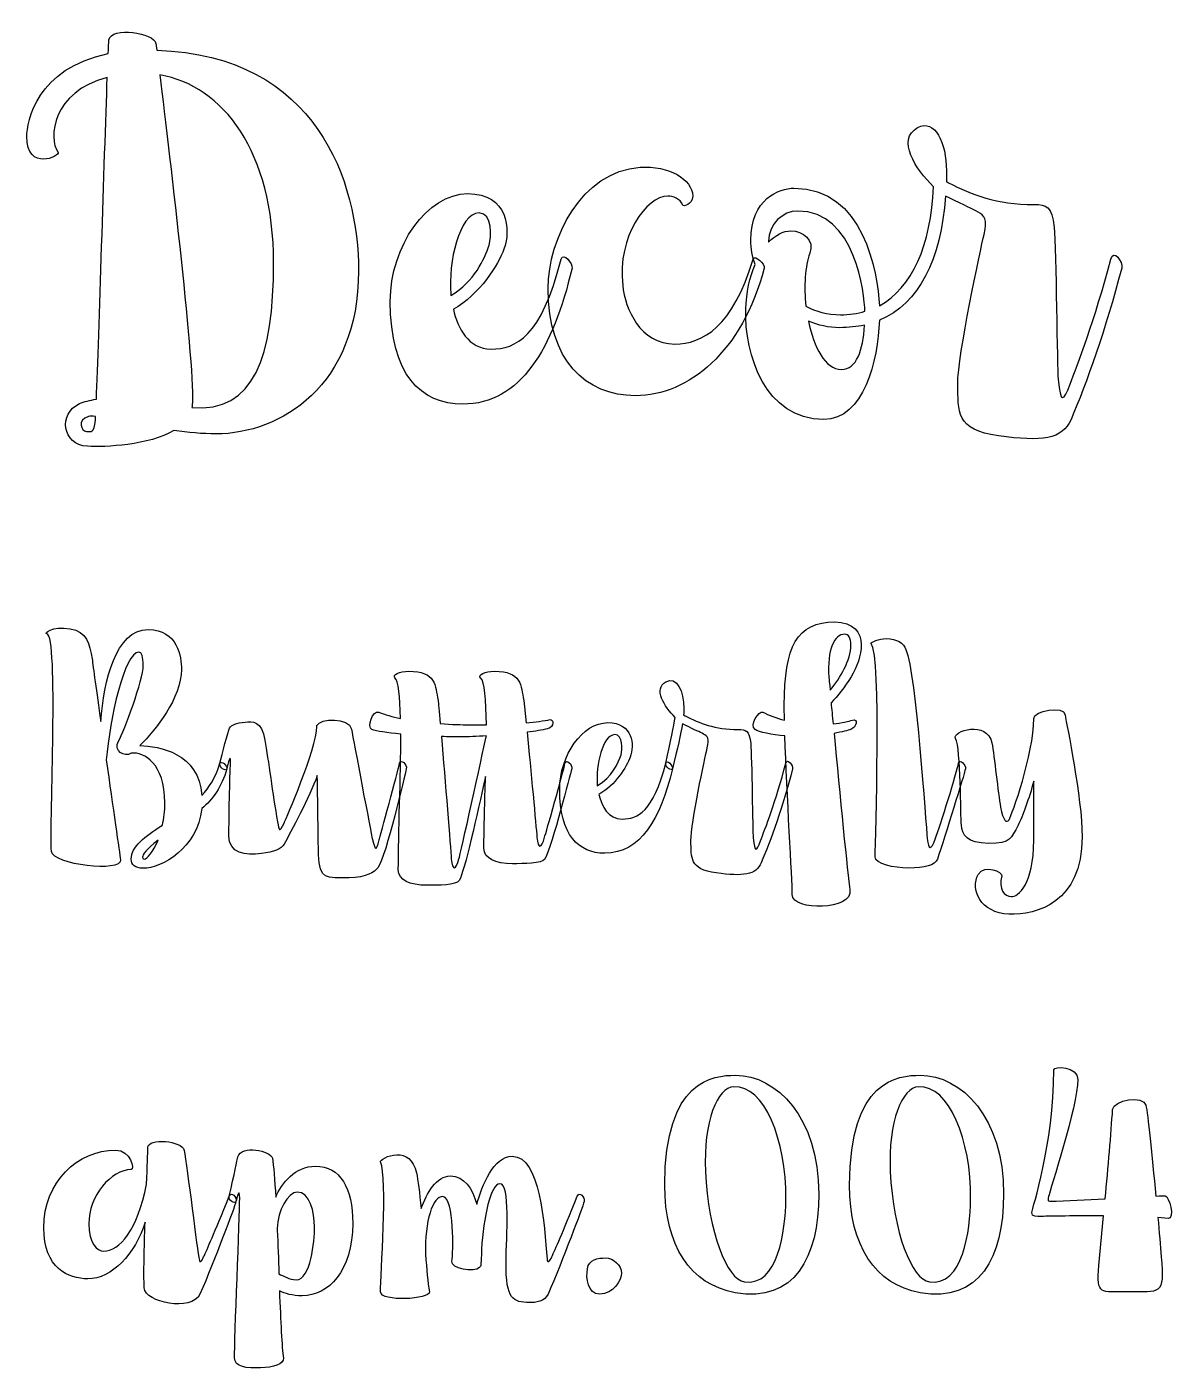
# Model space of a CAD drawing. Header units: centimetres. Extents: x -21.3 to 21.2, y -15.2 to 14.8.
# Drawn here: x 11.392 to 13.627, y 11.64 to 14.251 of the extents above; entities that cross this region are included whole.
import ezdxf

# ---------------------------------------------------------------- set-up
doc = ezdxf.new("R2010")
doc.units = ezdxf.units.CM
doc.header["$MEASUREMENT"] = 0
doc.layers.add('layer 1', color=7, linetype='Continuous')

msp = doc.modelspace()

# ---------------------------------------------------------------- linework, layer by layer
at = {"layer": 'layer 1', "color": 29}
for points, knots in [([(11.64552, 14.20541), (11.64455, 14.21217), (11.64358, 14.21604), (11.64358, 14.21797), (11.64358, 14.21797), (11.64069, 14.2402), (11.5566, 14.25083), (11.55177, 14.2257), (11.55177, 14.2257), (11.55177, 14.2199), (11.5508, 14.21024), (11.5508, 14.19864), (11.5508, 14.19864), (11.41067, 14.17061), (11.3923, 14.06527), (11.3923, 14.03724), (11.3923, 14.03724), (11.3923, 13.96765), (11.45802, 13.99955), (11.45319, 14.00631), (11.45319, 14.00631), (11.43289, 14.03434), (11.44256, 14.12519), (11.54887, 14.15225), (11.54887, 14.15225), (11.54307, 13.99278), (11.53244, 13.64485), (11.52761, 13.52598), (11.52761, 13.52598), (11.51504, 13.52404), (11.50345, 13.52115), (11.49475, 13.51728), (11.49475, 13.51728), (11.45319, 13.49795), (11.46092, 13.43706), (11.51021, 13.43416), (11.51021, 13.43416), (11.545, 13.43223), (11.63005, 13.4361), (11.67838, 13.46509), (11.67838, 13.46509), (11.70641, 13.46122), (11.73443, 13.45832), (11.76053, 13.45832), (11.76053, 13.45832), (11.88617, 13.45832), (12.0379, 13.55207), (12.0379, 13.77533), (12.0379, 13.77533), (12.0379, 13.94833), (11.95769, 14.19477), (11.64552, 14.20541)], [0, 0, 0, 0, 0.0714286, 0.0714286, 0.0714286, 0.0714286, 0.1428571, 0.1428571, 0.1428571, 0.1428571, 0.2142857, 0.2142857, 0.2142857, 0.2142857, 0.2857143, 0.2857143, 0.2857143, 0.2857143, 0.3571429, 0.3571429, 0.3571429, 0.3571429, 0.4285714, 0.4285714, 0.4285714, 0.4285714, 0.5, 0.5, 0.5, 0.5, 0.5714286, 0.5714286, 0.5714286, 0.5714286, 0.6428571, 0.6428571, 0.6428571, 0.6428571, 0.7142857, 0.7142857, 0.7142857, 0.7142857, 0.7857143, 0.7857143, 0.7857143, 0.7857143, 0.8571429, 0.8571429, 0.8571429, 0.8571429, 1, 1, 1, 1]), ([(11.71317, 13.50955), (11.71414, 13.51148), (11.71414, 13.51245), (11.71414, 13.51438), (11.71414, 13.51438), (11.7209, 13.57527), (11.67065, 13.99665), (11.65132, 14.15708), (11.65132, 14.15708), (11.77406, 14.13679), (11.87264, 14.00728), (11.87264, 13.79176), (11.87264, 13.79176), (11.87264, 13.60716), (11.83495, 13.49988), (11.71317, 13.50955)], [0, 0, 0, 0, 0.2, 0.2, 0.2, 0.2, 0.4, 0.4, 0.4, 0.4, 0.6, 0.6, 0.6, 0.6, 1, 1, 1, 1]), ([(13.5021, 13.79852), (13.47118, 13.67965), (13.43638, 13.5917), (13.42285, 13.55497), (13.42285, 13.55497), (13.41029, 13.52115), (13.40449, 13.51631), (13.39966, 13.56464), (13.39966, 13.56464), (13.39773, 13.583), (13.39579, 13.81882), (13.39193, 13.86038), (13.39193, 13.86038), (13.38806, 13.90193), (13.37646, 13.90483), (13.35327, 13.90483), (13.35327, 13.90483), (13.27788, 13.90483), (13.23246, 13.92416), (13.18607, 13.94736), (13.18607, 13.94736), (13.1851, 13.94833), (13.18317, 13.94833), (13.1822, 13.94929), (13.1822, 13.94929), (13.1822, 13.94929), (13.1822, 13.97055), (13.1822, 13.97055), (13.1822, 13.97055), (13.1822, 14.02468), (13.15997, 14.073), (13.12615, 14.05464), (13.12615, 14.05464), (13.08459, 14.03144), (13.12228, 13.97345), (13.15708, 13.93963), (13.15708, 13.93963), (13.15224, 13.82558), (13.11552, 13.74247), (13.05173, 13.70767), (13.05173, 13.70767), (13.04786, 13.77339), (13.02177, 13.93673), (12.8855, 13.93673), (12.8855, 13.93673), (12.85747, 13.93673), (12.80141, 13.91643), (12.80141, 13.83525), (12.80141, 13.83525), (12.80141, 13.81978), (12.80431, 13.80335), (12.81011, 13.78789), (12.81011, 13.78789), (12.79948, 13.76373), (12.79272, 13.73377), (12.79175, 13.70091), (12.79175, 13.70091), (12.78885, 13.61393), (12.82944, 13.48635), (12.94349, 13.48635), (12.94349, 13.48635), (13.02177, 13.48635), (13.04883, 13.60136), (13.05173, 13.67965), (13.05173, 13.67965), (13.12905, 13.71154), (13.17157, 13.79756), (13.18027, 13.92126), (13.18027, 13.92126), (13.18027, 13.92126), (13.18607, 13.91836), (13.18607, 13.91836), (13.18607, 13.91836), (13.2199, 13.90193), (13.23149, 13.8971), (13.24406, 13.89034), (13.24406, 13.89034), (13.25662, 13.88357), (13.26242, 13.87584), (13.25566, 13.84685), (13.25566, 13.84685), (13.24889, 13.81785), (13.20347, 13.61006), (13.20443, 13.55594), (13.20443, 13.55594), (13.2054, 13.50182), (13.1996, 13.46606), (13.28368, 13.45446), (13.28368, 13.45446), (13.36777, 13.44286), (13.40836, 13.44769), (13.42479, 13.48635), (13.42479, 13.48635), (13.45475, 13.5569), (13.49244, 13.66128), (13.52337, 13.78113), (13.52337, 13.78113), (13.52627, 13.79272), (13.5079, 13.81978), (13.5021, 13.79852)], [0, 0, 0, 0, 0.0384615, 0.0384615, 0.0384615, 0.0384615, 0.0769231, 0.0769231, 0.0769231, 0.0769231, 0.1153846, 0.1153846, 0.1153846, 0.1153846, 0.1538462, 0.1538462, 0.1538462, 0.1538462, 0.1923077, 0.1923077, 0.1923077, 0.1923077, 0.2307692, 0.2307692, 0.2307692, 0.2307692, 0.2692308, 0.2692308, 0.2692308, 0.2692308, 0.3076923, 0.3076923, 0.3076923, 0.3076923, 0.3461538, 0.3461538, 0.3461538, 0.3461538, 0.3846154, 0.3846154, 0.3846154, 0.3846154, 0.4230769, 0.4230769, 0.4230769, 0.4230769, 0.4615385, 0.4615385, 0.4615385, 0.4615385, 0.5, 0.5, 0.5, 0.5, 0.5384615, 0.5384615, 0.5384615, 0.5384615, 0.5769231, 0.5769231, 0.5769231, 0.5769231, 0.6153846, 0.6153846, 0.6153846, 0.6153846, 0.6538462, 0.6538462, 0.6538462, 0.6538462, 0.6923077, 0.6923077, 0.6923077, 0.6923077, 0.7307692, 0.7307692, 0.7307692, 0.7307692, 0.7692308, 0.7692308, 0.7692308, 0.7692308, 0.8076923, 0.8076923, 0.8076923, 0.8076923, 0.8461538, 0.8461538, 0.8461538, 0.8461538, 0.8846154, 0.8846154, 0.8846154, 0.8846154, 0.9230769, 0.9230769, 0.9230769, 0.9230769, 1, 1, 1, 1]), ([(12.5772, 13.53274), (12.68061, 13.53274), (12.78499, 13.61876), (12.82751, 13.78113), (12.82751, 13.78113), (12.82945, 13.78886), (12.80915, 13.80819), (12.80625, 13.79852), (12.80625, 13.79852), (12.76663, 13.66708), (12.70767, 13.63326), (12.65355, 13.63326), (12.65355, 13.63326), (12.5859, 13.63326), (12.5569, 13.70188), (12.55207, 13.7473), (12.55207, 13.7473), (12.54144, 13.84298), (12.59846, 13.92126), (12.64002, 13.92126), (12.64002, 13.92126), (12.64968, 13.92126), (12.66418, 13.91643), (12.66901, 13.90387), (12.66901, 13.90387), (12.66998, 13.9), (12.68834, 13.90483), (12.68834, 13.92126), (12.68834, 13.92126), (12.68834, 13.95412), (12.64195, 13.98118), (12.5859, 13.97732), (12.5859, 13.97732), (12.47185, 13.96959), (12.4071, 13.83815), (12.4071, 13.7415), (12.4071, 13.7415), (12.4071, 13.60136), (12.47958, 13.53274), (12.5772, 13.53274)], [0, 0, 0, 0, 0.0909091, 0.0909091, 0.0909091, 0.0909091, 0.1818182, 0.1818182, 0.1818182, 0.1818182, 0.2727273, 0.2727273, 0.2727273, 0.2727273, 0.3636364, 0.3636364, 0.3636364, 0.3636364, 0.4545455, 0.4545455, 0.4545455, 0.4545455, 0.5454545, 0.5454545, 0.5454545, 0.5454545, 0.6363636, 0.6363636, 0.6363636, 0.6363636, 0.7272727, 0.7272727, 0.7272727, 0.7272727, 0.8181818, 0.8181818, 0.8181818, 0.8181818, 1, 1, 1, 1]), ([(12.43222, 13.79852), (12.39356, 13.64582), (12.34427, 13.62359), (12.29595, 13.62359), (12.29595, 13.62359), (12.25149, 13.62359), (12.2312, 13.66418), (12.2225, 13.70091), (12.2225, 13.70091), (12.27372, 13.72894), (12.31045, 13.78886), (12.32108, 13.81785), (12.32108, 13.81785), (12.33461, 13.85554), (12.32978, 13.9261), (12.25053, 13.9261), (12.25053, 13.9261), (12.17128, 13.9261), (12.09976, 13.82365), (12.09976, 13.71637), (12.09976, 13.71637), (12.09976, 13.57333), (12.15968, 13.51631), (12.24086, 13.51631), (12.24086, 13.51631), (12.35297, 13.51631), (12.41676, 13.62456), (12.45348, 13.78113), (12.45348, 13.78113), (12.45542, 13.78982), (12.43609, 13.81302), (12.43222, 13.79852)], [0, 0, 0, 0, 0.1111111, 0.1111111, 0.1111111, 0.1111111, 0.2222222, 0.2222222, 0.2222222, 0.2222222, 0.3333333, 0.3333333, 0.3333333, 0.3333333, 0.4444444, 0.4444444, 0.4444444, 0.4444444, 0.5555556, 0.5555556, 0.5555556, 0.5555556, 0.6666667, 0.6666667, 0.6666667, 0.6666667, 0.7777778, 0.7777778, 0.7777778, 0.7777778, 1, 1, 1, 1]), ([(12.83621, 13.83332), (12.83621, 13.86714), (12.86423, 13.89227), (12.89226, 13.89227), (12.89226, 13.89227), (13.00631, 13.89227), (13.02274, 13.7299), (13.0237, 13.69704), (13.0237, 13.69704), (13.00921, 13.69221), (12.99278, 13.69028), (12.97635, 13.69028), (12.97635, 13.69028), (12.95025, 13.69028), (12.92802, 13.69704), (12.90869, 13.70671), (12.90869, 13.70671), (12.90483, 13.74537), (12.90676, 13.78499), (12.91642, 13.81012), (12.91642, 13.81012), (12.92609, 13.83525), (12.90289, 13.85361), (12.8797, 13.85361), (12.8797, 13.85361), (12.86423, 13.85361), (12.84974, 13.84588), (12.83621, 13.83138), (12.83621, 13.83138), (12.83621, 13.83138), (12.83621, 13.83332), (12.83621, 13.83332)], [0, 0, 0, 0, 0.1111111, 0.1111111, 0.1111111, 0.1111111, 0.2222222, 0.2222222, 0.2222222, 0.2222222, 0.3333333, 0.3333333, 0.3333333, 0.3333333, 0.4444444, 0.4444444, 0.4444444, 0.4444444, 0.5555556, 0.5555556, 0.5555556, 0.5555556, 0.6666667, 0.6666667, 0.6666667, 0.6666667, 0.7777778, 0.7777778, 0.7777778, 0.7777778, 1, 1, 1, 1]), ([(12.27275, 13.8884), (12.29885, 13.8884), (12.29692, 13.84105), (12.29208, 13.82558), (12.29208, 13.82558), (12.28339, 13.79852), (12.26309, 13.75503), (12.21767, 13.72797), (12.21767, 13.72797), (12.21767, 13.72797), (12.21767, 13.73087), (12.21767, 13.73087), (12.21767, 13.73087), (12.21187, 13.79176), (12.2341, 13.8884), (12.27275, 13.8884)], [0, 0, 0, 0, 0.2, 0.2, 0.2, 0.2, 0.4, 0.4, 0.4, 0.4, 0.6, 0.6, 0.6, 0.6, 1, 1, 1, 1]), ([(12.97828, 13.58397), (12.94542, 13.58397), (12.92416, 13.62746), (12.91352, 13.67771), (12.91352, 13.67771), (12.93285, 13.66998), (12.95315, 13.66515), (12.97441, 13.66515), (12.97441, 13.66515), (12.99181, 13.66515), (13.00824, 13.66708), (13.02274, 13.66998), (13.02274, 13.66998), (13.01984, 13.62069), (13.00727, 13.58397), (12.97828, 13.58397)], [0, 0, 0, 0, 0.2, 0.2, 0.2, 0.2, 0.4, 0.4, 0.4, 0.4, 0.6, 0.6, 0.6, 0.6, 1, 1, 1, 1]), ([(11.52568, 13.48539), (11.52278, 13.45832), (11.51794, 13.46316), (11.50828, 13.46316), (11.50828, 13.46316), (11.49861, 13.46316), (11.48895, 13.48635), (11.51214, 13.49215), (11.51214, 13.49215), (11.51504, 13.49312), (11.51988, 13.49312), (11.52568, 13.49215), (11.52568, 13.49215), (11.52568, 13.49215), (11.52568, 13.48539), (11.52568, 13.48539)], [0, 0, 0, 0, 0.2, 0.2, 0.2, 0.2, 0.4, 0.4, 0.4, 0.4, 0.6, 0.6, 0.6, 0.6, 1, 1, 1, 1]), ([(11.76824, 12.81708), (11.75985, 12.7901), (11.74725, 12.76972), (11.73287, 12.75413), (11.73287, 12.75413), (11.72747, 12.83807), (11.64953, 12.85006), (11.61235, 12.85186), (11.61235, 12.85186), (11.64233, 12.88124), (11.69329, 12.94419), (11.69329, 12.99995), (11.69329, 12.99995), (11.69329, 13.02393), (11.6861, 13.07729), (11.62854, 13.07729), (11.62854, 13.07729), (11.56499, 13.07729), (11.54221, 12.97717), (11.53621, 12.89862), (11.53621, 12.89862), (11.52782, 12.95678), (11.52122, 13.00534), (11.51942, 13.02033), (11.51942, 13.02033), (11.51403, 13.04971), (11.50923, 13.07369), (11.47685, 13.07909), (11.47685, 13.07909), (11.44028, 13.08509), (11.42469, 13.0695), (11.43129, 13.0689), (11.43129, 13.0689), (11.45467, 13.0665), (11.43608, 12.70077), (11.44028, 12.64561), (11.44028, 12.64561), (11.44208, 12.61983), (11.57818, 12.60304), (11.57458, 12.62942), (11.57458, 12.62942), (11.57278, 12.64261), (11.55959, 12.73314), (11.547, 12.82368), (11.547, 12.82368), (11.5536, 12.90402), (11.58238, 13.03352), (11.61056, 13.03352), (11.61056, 13.03352), (11.61535, 13.03352), (11.61895, 13.02453), (11.61895, 13.00714), (11.61895, 13.00714), (11.61895, 12.98076), (11.58178, 12.87944), (11.57098, 12.86025), (11.57098, 12.86025), (11.56019, 12.84107), (11.58238, 12.82788), (11.59557, 12.83687), (11.59557, 12.83687), (11.62075, 12.83987), (11.66092, 12.81648), (11.66092, 12.74034), (11.66092, 12.74034), (11.66092, 12.72415), (11.65912, 12.70976), (11.65612, 12.69657), (11.65612, 12.69657), (11.62195, 12.67499), (11.59557, 12.6546), (11.59557, 12.63062), (11.59557, 12.63062), (11.59557, 12.61983), (11.60216, 12.61263), (11.61895, 12.61263), (11.61895, 12.61263), (11.65492, 12.61263), (11.72447, 12.6522), (11.73287, 12.72895), (11.73287, 12.72895), (11.75385, 12.74693), (11.77184, 12.77092), (11.78143, 12.80629), (11.78143, 12.80629), (11.78323, 12.81289), (11.77004, 12.82308), (11.76824, 12.81708)], [0, 0, 0, 0, 0.0434783, 0.0434783, 0.0434783, 0.0434783, 0.0869565, 0.0869565, 0.0869565, 0.0869565, 0.1304348, 0.1304348, 0.1304348, 0.1304348, 0.173913, 0.173913, 0.173913, 0.173913, 0.2173913, 0.2173913, 0.2173913, 0.2173913, 0.2608696, 0.2608696, 0.2608696, 0.2608696, 0.3043478, 0.3043478, 0.3043478, 0.3043478, 0.3478261, 0.3478261, 0.3478261, 0.3478261, 0.3913043, 0.3913043, 0.3913043, 0.3913043, 0.4347826, 0.4347826, 0.4347826, 0.4347826, 0.4782609, 0.4782609, 0.4782609, 0.4782609, 0.5217391, 0.5217391, 0.5217391, 0.5217391, 0.5652174, 0.5652174, 0.5652174, 0.5652174, 0.6086957, 0.6086957, 0.6086957, 0.6086957, 0.6521739, 0.6521739, 0.6521739, 0.6521739, 0.6956522, 0.6956522, 0.6956522, 0.6956522, 0.7391304, 0.7391304, 0.7391304, 0.7391304, 0.7826087, 0.7826087, 0.7826087, 0.7826087, 0.826087, 0.826087, 0.826087, 0.826087, 0.8695652, 0.8695652, 0.8695652, 0.8695652, 0.9130435, 0.9130435, 0.9130435, 0.9130435, 1, 1, 1, 1]), ([(12.99913, 12.90102), (12.99254, 12.89862), (12.97815, 12.89563), (12.96196, 12.89383), (12.96196, 12.89383), (12.96016, 12.90882), (12.95896, 12.92261), (12.95776, 12.9346), (12.95776, 12.9346), (12.98295, 12.96158), (13.01652, 13.00475), (13.01652, 13.04851), (13.01652, 13.04851), (13.01652, 13.0707), (13.00153, 13.09228), (12.96496, 13.09228), (12.96496, 13.09228), (12.89121, 13.09228), (12.86663, 13.04432), (12.86663, 12.9304), (12.86663, 12.9304), (12.86663, 12.92201), (12.86663, 12.91181), (12.86723, 12.90102), (12.86723, 12.90102), (12.85164, 12.90522), (12.83665, 12.91061), (12.82466, 12.91661), (12.82466, 12.91661), (12.81747, 12.92021), (12.79828, 12.89083), (12.80967, 12.88303), (12.80967, 12.88303), (12.81747, 12.87764), (12.84265, 12.87284), (12.86783, 12.87044), (12.86783, 12.87044), (12.87143, 12.75893), (12.88222, 12.58925), (12.88222, 12.56167), (12.88222, 12.56167), (12.88222, 12.52869), (13.00093, 12.53049), (12.99434, 12.57066), (12.99434, 12.57066), (12.99014, 12.59884), (12.97395, 12.76192), (12.96376, 12.87524), (12.96376, 12.87524), (12.97875, 12.87824), (12.99134, 12.88124), (12.99614, 12.88303), (12.99614, 12.88303), (13.00753, 12.88723), (13.01113, 12.90522), (12.99913, 12.90102)], [0, 0, 0, 0, 0.0666667, 0.0666667, 0.0666667, 0.0666667, 0.1333333, 0.1333333, 0.1333333, 0.1333333, 0.2, 0.2, 0.2, 0.2, 0.2666667, 0.2666667, 0.2666667, 0.2666667, 0.3333333, 0.3333333, 0.3333333, 0.3333333, 0.4, 0.4, 0.4, 0.4, 0.4666667, 0.4666667, 0.4666667, 0.4666667, 0.5333333, 0.5333333, 0.5333333, 0.5333333, 0.6, 0.6, 0.6, 0.6, 0.6666667, 0.6666667, 0.6666667, 0.6666667, 0.7333333, 0.7333333, 0.7333333, 0.7333333, 0.8, 0.8, 0.8, 0.8, 0.8666667, 0.8666667, 0.8666667, 0.8666667, 1, 1, 1, 1]), ([(12.98415, 13.0683), (12.99194, 13.0683), (12.99614, 13.0611), (12.99614, 13.04731), (12.99614, 13.04731), (12.99614, 13.01734), (12.97575, 12.98376), (12.95597, 12.95918), (12.95597, 12.95918), (12.95477, 12.97237), (12.95357, 12.98136), (12.95357, 12.98436), (12.95357, 12.98436), (12.94937, 13.03892), (12.96436, 13.0683), (12.98415, 13.0683)], [0, 0, 0, 0, 0.2, 0.2, 0.2, 0.2, 0.4, 0.4, 0.4, 0.4, 0.6, 0.6, 0.6, 0.6, 1, 1, 1, 1]), ([(13.10825, 12.61323), (13.14063, 12.61323), (13.16042, 12.61803), (13.16461, 12.63062), (13.16461, 12.63062), (13.1796, 12.67499), (13.21677, 12.7949), (13.21917, 12.80629), (13.21917, 12.80629), (13.22097, 12.81409), (13.20778, 12.82608), (13.20598, 12.81708), (13.20598, 12.81708), (13.20238, 12.8009), (13.17061, 12.69477), (13.16042, 12.66959), (13.16042, 12.66959), (13.15202, 12.64801), (13.14782, 12.64681), (13.14483, 12.67079), (13.14483, 12.67079), (13.14243, 12.69657), (13.12324, 12.98976), (13.10346, 13.03892), (13.10346, 13.03892), (13.09866, 13.05091), (13.08607, 13.0599), (13.06509, 13.0599), (13.06509, 13.0599), (13.05189, 13.0599), (13.03391, 13.05271), (13.03571, 13.05031), (13.03571, 13.05031), (13.05669, 13.02753), (13.0435, 12.66599), (13.0435, 12.63482), (13.0435, 12.63482), (13.0435, 12.62103), (13.08007, 12.61323), (13.10825, 12.61323)], [0, 0, 0, 0, 0.0909091, 0.0909091, 0.0909091, 0.0909091, 0.1818182, 0.1818182, 0.1818182, 0.1818182, 0.2727273, 0.2727273, 0.2727273, 0.2727273, 0.3636364, 0.3636364, 0.3636364, 0.3636364, 0.4545455, 0.4545455, 0.4545455, 0.4545455, 0.5454545, 0.5454545, 0.5454545, 0.5454545, 0.6363636, 0.6363636, 0.6363636, 0.6363636, 0.7272727, 0.7272727, 0.7272727, 0.7272727, 0.8181818, 0.8181818, 0.8181818, 0.8181818, 1, 1, 1, 1]), ([(12.43974, 12.81708), (12.43675, 12.8009), (12.40197, 12.67918), (12.40017, 12.67319), (12.40017, 12.67319), (12.39358, 12.65101), (12.38758, 12.64861), (12.38518, 12.67319), (12.38518, 12.67319), (12.38338, 12.69537), (12.37319, 12.80569), (12.366, 12.87764), (12.366, 12.87764), (12.38219, 12.87944), (12.39598, 12.88184), (12.40557, 12.88423), (12.40557, 12.88423), (12.41996, 12.88783), (12.41756, 12.90342), (12.41096, 12.90222), (12.41096, 12.90222), (12.39837, 12.89982), (12.38279, 12.89742), (12.3642, 12.89563), (12.3642, 12.89563), (12.3642, 12.89563), (12.3594, 12.93939), (12.3594, 12.93939), (12.3594, 12.93939), (12.35401, 12.96877), (12.35521, 12.99635), (12.30244, 12.99635), (12.30244, 12.99635), (12.28386, 12.99635), (12.27007, 12.98856), (12.27546, 12.98376), (12.27546, 12.98376), (12.28386, 12.97657), (12.28626, 12.94059), (12.28686, 12.89203), (12.28686, 12.89203), (12.28686, 12.89203), (12.25388, 12.89203), (12.25388, 12.89203), (12.25388, 12.89203), (12.23889, 12.89203), (12.21911, 12.89263), (12.19692, 12.89443), (12.19692, 12.89443), (12.19512, 12.91841), (12.19332, 12.9352), (12.19272, 12.93939), (12.19272, 12.93939), (12.18733, 12.96877), (12.18853, 12.99635), (12.13577, 12.99635), (12.13577, 12.99635), (12.11718, 12.99635), (12.10339, 12.98856), (12.10879, 12.98376), (12.10879, 12.98376), (12.11538, 12.97777), (12.11838, 12.94659), (12.11958, 12.90462), (12.11958, 12.90462), (12.10399, 12.90762), (12.089, 12.91181), (12.07761, 12.91661), (12.07761, 12.91661), (12.06502, 12.92201), (12.05423, 12.88663), (12.06382, 12.88303), (12.06382, 12.88303), (12.07281, 12.87944), (12.0938, 12.87644), (12.12018, 12.87404), (12.12018, 12.87404), (12.12018, 12.7913), (12.11538, 12.68038), (12.11538, 12.60964), (12.11538, 12.60964), (12.11538, 12.58985), (12.13757, 12.57966), (12.17114, 12.57966), (12.17114, 12.57966), (12.19212, 12.57966), (12.2281, 12.57966), (12.23409, 12.58865), (12.23409, 12.58865), (12.24429, 12.60844), (12.26887, 12.71696), (12.28506, 12.7913), (12.28506, 12.7913), (12.28386, 12.74274), (12.28206, 12.69297), (12.28206, 12.6516), (12.28206, 12.6516), (12.28206, 12.63182), (12.30424, 12.62163), (12.33782, 12.62163), (12.33782, 12.62163), (12.3588, 12.62163), (12.39478, 12.62163), (12.40077, 12.63062), (12.40077, 12.63062), (12.41636, 12.6606), (12.44934, 12.7943), (12.45293, 12.80629), (12.45293, 12.80629), (12.45533, 12.81468), (12.44154, 12.82608), (12.43974, 12.81708)], [0, 0, 0, 0, 0.0344828, 0.0344828, 0.0344828, 0.0344828, 0.0689655, 0.0689655, 0.0689655, 0.0689655, 0.1034483, 0.1034483, 0.1034483, 0.1034483, 0.137931, 0.137931, 0.137931, 0.137931, 0.1724138, 0.1724138, 0.1724138, 0.1724138, 0.2068966, 0.2068966, 0.2068966, 0.2068966, 0.2413793, 0.2413793, 0.2413793, 0.2413793, 0.2758621, 0.2758621, 0.2758621, 0.2758621, 0.3103448, 0.3103448, 0.3103448, 0.3103448, 0.3448276, 0.3448276, 0.3448276, 0.3448276, 0.3793103, 0.3793103, 0.3793103, 0.3793103, 0.4137931, 0.4137931, 0.4137931, 0.4137931, 0.4482759, 0.4482759, 0.4482759, 0.4482759, 0.4827586, 0.4827586, 0.4827586, 0.4827586, 0.5172414, 0.5172414, 0.5172414, 0.5172414, 0.5517241, 0.5517241, 0.5517241, 0.5517241, 0.5862069, 0.5862069, 0.5862069, 0.5862069, 0.6206897, 0.6206897, 0.6206897, 0.6206897, 0.6551724, 0.6551724, 0.6551724, 0.6551724, 0.6896552, 0.6896552, 0.6896552, 0.6896552, 0.7241379, 0.7241379, 0.7241379, 0.7241379, 0.7586207, 0.7586207, 0.7586207, 0.7586207, 0.7931034, 0.7931034, 0.7931034, 0.7931034, 0.8275862, 0.8275862, 0.8275862, 0.8275862, 0.862069, 0.862069, 0.862069, 0.862069, 0.8965517, 0.8965517, 0.8965517, 0.8965517, 0.9310345, 0.9310345, 0.9310345, 0.9310345, 1, 1, 1, 1]), ([(12.86963, 12.81708), (12.85044, 12.74334), (12.82886, 12.68878), (12.82046, 12.66599), (12.82046, 12.66599), (12.81267, 12.64501), (12.80907, 12.64201), (12.80607, 12.67199), (12.80607, 12.67199), (12.80488, 12.68338), (12.80368, 12.82967), (12.80128, 12.85545), (12.80128, 12.85545), (12.79888, 12.88124), (12.79169, 12.88303), (12.7773, 12.88303), (12.7773, 12.88303), (12.73053, 12.88303), (12.70235, 12.89503), (12.67357, 12.90942), (12.67357, 12.90942), (12.67357, 12.90942), (12.67057, 12.91121), (12.67057, 12.91121), (12.67057, 12.91121), (12.67117, 12.91601), (12.67117, 12.92021), (12.67117, 12.9238), (12.67117, 12.9238), (12.67117, 12.95738), (12.65738, 12.98736), (12.6364, 12.97597), (12.6364, 12.97597), (12.61122, 12.96218), (12.6328, 12.9274), (12.65439, 12.90642), (12.65439, 12.90642), (12.65139, 12.88963), (12.64599, 12.86145), (12.6358, 12.81708), (12.6358, 12.81708), (12.634, 12.81049), (12.64779, 12.8009), (12.64899, 12.80629), (12.64899, 12.80629), (12.65918, 12.84646), (12.66518, 12.87404), (12.66878, 12.89443), (12.66878, 12.89443), (12.67057, 12.89323), (12.67177, 12.89203), (12.67357, 12.89143), (12.67357, 12.89143), (12.69456, 12.88124), (12.70175, 12.87824), (12.70955, 12.87404), (12.70955, 12.87404), (12.71734, 12.86984), (12.72094, 12.86505), (12.71674, 12.84706), (12.71674, 12.84706), (12.71254, 12.82907), (12.68436, 12.70017), (12.68496, 12.66659), (12.68496, 12.66659), (12.68556, 12.63302), (12.68197, 12.61083), (12.73413, 12.60364), (12.73413, 12.60364), (12.78629, 12.59645), (12.81147, 12.59944), (12.82166, 12.62343), (12.82166, 12.62343), (12.84025, 12.66719), (12.86363, 12.73195), (12.88282, 12.80629), (12.88282, 12.80629), (12.88402, 12.81229), (12.87263, 12.82847), (12.86963, 12.81708)], [0, 0, 0, 0, 0.047619, 0.047619, 0.047619, 0.047619, 0.0952381, 0.0952381, 0.0952381, 0.0952381, 0.1428571, 0.1428571, 0.1428571, 0.1428571, 0.1904762, 0.1904762, 0.1904762, 0.1904762, 0.2380952, 0.2380952, 0.2380952, 0.2380952, 0.2857143, 0.2857143, 0.2857143, 0.2857143, 0.3333333, 0.3333333, 0.3333333, 0.3333333, 0.3809524, 0.3809524, 0.3809524, 0.3809524, 0.4285714, 0.4285714, 0.4285714, 0.4285714, 0.4761905, 0.4761905, 0.4761905, 0.4761905, 0.5238095, 0.5238095, 0.5238095, 0.5238095, 0.5714286, 0.5714286, 0.5714286, 0.5714286, 0.6190476, 0.6190476, 0.6190476, 0.6190476, 0.6666667, 0.6666667, 0.6666667, 0.6666667, 0.7142857, 0.7142857, 0.7142857, 0.7142857, 0.7619048, 0.7619048, 0.7619048, 0.7619048, 0.8095238, 0.8095238, 0.8095238, 0.8095238, 0.8571429, 0.8571429, 0.8571429, 0.8571429, 0.9047619, 0.9047619, 0.9047619, 0.9047619, 1, 1, 1, 1]), ([(13.41343, 12.91121), (13.41103, 12.9304), (13.35167, 12.91961), (13.35227, 12.90402), (13.35227, 12.90402), (13.35227, 12.83447), (13.3091, 12.71516), (13.30431, 12.70736), (13.30431, 12.70736), (13.29951, 12.69957), (13.29232, 12.70497), (13.28752, 12.73195), (13.28752, 12.73195), (13.28272, 12.75893), (13.27553, 12.83087), (13.27073, 12.85665), (13.27073, 12.85665), (13.26234, 12.90162), (13.19219, 12.88004), (13.19998, 12.86565), (13.19998, 12.86565), (13.21078, 12.84526), (13.20958, 12.71456), (13.21138, 12.69657), (13.21138, 12.69657), (13.21317, 12.67858), (13.22097, 12.6612), (13.26474, 12.6612), (13.26474, 12.6612), (13.3085, 12.6612), (13.3079, 12.67079), (13.32169, 12.69657), (13.32169, 12.69657), (13.33069, 12.71336), (13.34328, 12.74993), (13.35227, 12.78231), (13.35227, 12.78231), (13.35227, 12.78231), (13.35227, 12.66719), (13.35227, 12.66719), (13.35227, 12.66719), (13.35227, 12.58146), (13.32169, 12.55687), (13.3085, 12.55747), (13.3085, 12.55747), (13.29531, 12.55807), (13.28272, 12.57246), (13.28992, 12.59824), (13.28992, 12.59824), (13.29172, 12.60544), (13.25694, 12.62163), (13.24435, 12.60064), (13.24435, 12.60064), (13.22756, 12.57246), (13.24915, 12.5251), (13.30371, 12.5233), (13.30371, 12.5233), (13.35827, 12.5215), (13.4464, 12.54608), (13.4464, 12.67379), (13.4464, 12.67379), (13.4464, 12.75053), (13.41583, 12.89203), (13.41343, 12.91121)], [0, 0, 0, 0, 0.0588235, 0.0588235, 0.0588235, 0.0588235, 0.1176471, 0.1176471, 0.1176471, 0.1176471, 0.1764706, 0.1764706, 0.1764706, 0.1764706, 0.2352941, 0.2352941, 0.2352941, 0.2352941, 0.2941176, 0.2941176, 0.2941176, 0.2941176, 0.3529412, 0.3529412, 0.3529412, 0.3529412, 0.4117647, 0.4117647, 0.4117647, 0.4117647, 0.4705882, 0.4705882, 0.4705882, 0.4705882, 0.5294118, 0.5294118, 0.5294118, 0.5294118, 0.5882353, 0.5882353, 0.5882353, 0.5882353, 0.6470588, 0.6470588, 0.6470588, 0.6470588, 0.7058824, 0.7058824, 0.7058824, 0.7058824, 0.7647059, 0.7647059, 0.7647059, 0.7647059, 0.8235294, 0.8235294, 0.8235294, 0.8235294, 0.8823529, 0.8823529, 0.8823529, 0.8823529, 1, 1, 1, 1]), ([(12.11778, 12.81708), (12.11419, 12.8009), (12.08001, 12.67379), (12.07821, 12.66779), (12.07821, 12.66779), (12.07162, 12.64561), (12.07162, 12.64561), (12.06502, 12.66899), (12.06502, 12.66899), (12.06202, 12.68278), (12.02845, 12.85905), (12.02425, 12.88363), (12.02425, 12.88363), (12.02005, 12.90702), (11.9619, 12.90462), (11.9571, 12.89083), (11.9571, 12.89083), (11.9565, 12.89203), (11.9565, 12.89143), (11.9565, 12.88903), (11.9565, 12.88903), (11.9565, 12.84406), (11.89595, 12.70796), (11.89355, 12.70197), (11.89355, 12.70197), (11.88336, 12.67978), (11.88336, 12.68638), (11.88036, 12.70317), (11.88036, 12.70317), (11.87076, 12.75713), (11.86237, 12.82368), (11.85578, 12.86205), (11.85578, 12.86205), (11.84918, 12.90042), (11.83119, 12.89862), (11.8174, 12.89742), (11.8174, 12.89742), (11.80002, 12.89563), (11.79042, 12.89203), (11.78683, 12.88543), (11.78683, 12.88543), (11.78383, 12.88004), (11.77244, 12.83447), (11.76824, 12.81708), (11.76824, 12.81708), (11.76584, 12.80809), (11.78023, 12.80149), (11.78143, 12.80629), (11.78143, 12.80629), (11.78323, 12.81349), (11.79042, 12.84406), (11.78862, 12.81289), (11.78862, 12.81289), (11.78683, 12.78171), (11.78563, 12.69058), (11.78563, 12.67559), (11.78563, 12.67559), (11.78563, 12.64201), (11.8174, 12.63722), (11.84918, 12.64141), (11.84918, 12.64141), (11.87316, 12.64441), (11.88815, 12.65041), (11.89295, 12.6594), (11.89295, 12.6594), (11.90554, 12.68278), (11.94271, 12.75173), (11.9577, 12.7931), (11.9577, 12.7931), (11.9589, 12.73015), (11.9595, 12.6558), (11.9601, 12.63901), (11.9601, 12.63901), (11.9613, 12.59045), (11.97509, 12.59345), (12.01946, 12.59405), (12.01946, 12.59405), (12.05363, 12.59465), (12.06922, 12.60544), (12.07521, 12.61383), (12.07521, 12.61383), (12.0926, 12.63722), (12.12798, 12.7949), (12.13097, 12.80629), (12.13097, 12.80629), (12.13337, 12.81528), (12.11958, 12.82608), (12.11778, 12.81708)], [0, 0, 0, 0, 0.0434783, 0.0434783, 0.0434783, 0.0434783, 0.0869565, 0.0869565, 0.0869565, 0.0869565, 0.1304348, 0.1304348, 0.1304348, 0.1304348, 0.173913, 0.173913, 0.173913, 0.173913, 0.2173913, 0.2173913, 0.2173913, 0.2173913, 0.2608696, 0.2608696, 0.2608696, 0.2608696, 0.3043478, 0.3043478, 0.3043478, 0.3043478, 0.3478261, 0.3478261, 0.3478261, 0.3478261, 0.3913043, 0.3913043, 0.3913043, 0.3913043, 0.4347826, 0.4347826, 0.4347826, 0.4347826, 0.4782609, 0.4782609, 0.4782609, 0.4782609, 0.5217391, 0.5217391, 0.5217391, 0.5217391, 0.5652174, 0.5652174, 0.5652174, 0.5652174, 0.6086957, 0.6086957, 0.6086957, 0.6086957, 0.6521739, 0.6521739, 0.6521739, 0.6521739, 0.6956522, 0.6956522, 0.6956522, 0.6956522, 0.7391304, 0.7391304, 0.7391304, 0.7391304, 0.7826087, 0.7826087, 0.7826087, 0.7826087, 0.826087, 0.826087, 0.826087, 0.826087, 0.8695652, 0.8695652, 0.8695652, 0.8695652, 0.9130435, 0.9130435, 0.9130435, 0.9130435, 1, 1, 1, 1]), ([(12.6358, 12.81708), (12.61181, 12.72235), (12.58124, 12.70856), (12.55126, 12.70856), (12.55126, 12.70856), (12.52368, 12.70856), (12.51109, 12.73374), (12.50569, 12.75653), (12.50569, 12.75653), (12.53747, 12.77391), (12.56025, 12.81109), (12.56685, 12.82907), (12.56685, 12.82907), (12.57524, 12.85246), (12.57224, 12.89623), (12.52308, 12.89623), (12.52308, 12.89623), (12.47391, 12.89623), (12.42955, 12.83267), (12.42955, 12.76612), (12.42955, 12.76612), (12.42955, 12.67739), (12.46672, 12.64201), (12.51708, 12.64201), (12.51708, 12.64201), (12.58663, 12.64201), (12.6262, 12.70916), (12.64899, 12.80629), (12.64899, 12.80629), (12.65019, 12.81169), (12.63819, 12.82608), (12.6358, 12.81708)], [0, 0, 0, 0, 0.1111111, 0.1111111, 0.1111111, 0.1111111, 0.2222222, 0.2222222, 0.2222222, 0.2222222, 0.3333333, 0.3333333, 0.3333333, 0.3333333, 0.4444444, 0.4444444, 0.4444444, 0.4444444, 0.5555556, 0.5555556, 0.5555556, 0.5555556, 0.6666667, 0.6666667, 0.6666667, 0.6666667, 0.7777778, 0.7777778, 0.7777778, 0.7777778, 1, 1, 1, 1]), ([(12.23349, 12.63122), (12.2269, 12.60904), (12.2209, 12.60664), (12.21851, 12.63122), (12.21851, 12.63122), (12.21671, 12.6534), (12.20651, 12.78531), (12.19932, 12.86924), (12.19932, 12.86924), (12.21191, 12.86865), (12.2251, 12.86865), (12.23709, 12.86865), (12.23709, 12.86865), (12.25088, 12.86865), (12.26827, 12.86924), (12.28686, 12.87044), (12.28686, 12.87044), (12.28686, 12.86984), (12.28626, 12.86924), (12.28626, 12.86865), (12.28626, 12.86865), (12.27906, 12.83327), (12.23529, 12.63662), (12.23349, 12.63122)], [0, 0, 0, 0, 0.1428571, 0.1428571, 0.1428571, 0.1428571, 0.2857143, 0.2857143, 0.2857143, 0.2857143, 0.4285714, 0.4285714, 0.4285714, 0.4285714, 0.5714286, 0.5714286, 0.5714286, 0.5714286, 0.7142857, 0.7142857, 0.7142857, 0.7142857, 1, 1, 1, 1]), ([(12.53687, 12.87284), (12.55306, 12.87284), (12.55186, 12.84346), (12.54886, 12.83387), (12.54886, 12.83387), (12.54346, 12.81708), (12.53087, 12.7901), (12.50269, 12.77332), (12.50269, 12.77332), (12.50269, 12.77332), (12.50269, 12.77511), (12.50269, 12.77511), (12.50269, 12.77511), (12.4991, 12.81289), (12.51289, 12.87284), (12.53687, 12.87284)], [0, 0, 0, 0, 0.2, 0.2, 0.2, 0.2, 0.4, 0.4, 0.4, 0.4, 0.6, 0.6, 0.6, 0.6, 1, 1, 1, 1]), ([(11.62075, 12.63062), (11.61835, 12.63062), (11.61775, 12.63242), (11.61775, 12.63422), (11.61775, 12.63422), (11.61775, 12.63961), (11.62375, 12.64861), (11.64773, 12.66719), (11.64773, 12.66719), (11.63813, 12.64381), (11.62614, 12.63062), (11.62075, 12.63062)], [0, 0, 0, 0, 0.25, 0.25, 0.25, 0.25, 0.5, 0.5, 0.5, 0.5, 1, 1, 1, 1]), ([(13.60771, 11.9753), (13.60651, 11.9753), (13.59991, 11.9753), (13.58972, 11.9747), (13.58972, 11.9747), (13.58253, 12.05385), (13.57413, 12.13479), (13.57054, 12.15157), (13.57054, 12.15157), (13.56574, 12.17136), (13.50698, 12.16177), (13.50578, 12.14318), (13.50578, 12.14318), (13.50278, 12.09701), (13.49679, 12.02926), (13.49139, 11.96931), (13.49139, 11.96931), (13.49139, 11.96931), (13.39606, 11.96451), (13.39606, 11.96451), (13.39606, 11.96451), (13.37748, 11.96451), (13.37928, 11.96331), (13.38107, 11.9735), (13.38107, 11.9735), (13.38287, 11.9837), (13.43803, 12.15037), (13.43803, 12.20134), (13.43803, 12.20134), (13.43803, 12.22772), (13.39127, 12.22832), (13.39127, 12.22052), (13.39127, 12.22052), (13.39127, 12.07363), (13.3487, 11.95072), (13.3487, 11.94233), (13.3487, 11.94233), (13.3487, 11.93393), (13.35649, 11.93513), (13.36788, 11.93513), (13.36788, 11.93513), (13.38467, 11.93513), (13.43264, 11.93633), (13.4878, 11.93633), (13.4878, 11.93633), (13.4878, 11.93633), (13.4788, 11.8392), (13.4788, 11.8392), (13.4788, 11.8392), (13.47461, 11.77985), (13.4812, 11.78824), (13.53576, 11.78824), (13.53576, 11.78824), (13.59811, 11.78824), (13.60711, 11.77985), (13.60051, 11.85659), (13.60051, 11.85659), (13.59871, 11.87757), (13.59632, 11.90455), (13.59392, 11.93273), (13.59392, 11.93273), (13.59392, 11.93273), (13.6137, 11.93094), (13.6137, 11.93094), (13.6137, 11.93094), (13.62749, 11.92974), (13.6161, 11.9753), (13.60771, 11.9753)], [0, 0, 0, 0, 0.0555556, 0.0555556, 0.0555556, 0.0555556, 0.1111111, 0.1111111, 0.1111111, 0.1111111, 0.1666667, 0.1666667, 0.1666667, 0.1666667, 0.2222222, 0.2222222, 0.2222222, 0.2222222, 0.2777778, 0.2777778, 0.2777778, 0.2777778, 0.3333333, 0.3333333, 0.3333333, 0.3333333, 0.3888889, 0.3888889, 0.3888889, 0.3888889, 0.4444444, 0.4444444, 0.4444444, 0.4444444, 0.5, 0.5, 0.5, 0.5, 0.5555556, 0.5555556, 0.5555556, 0.5555556, 0.6111111, 0.6111111, 0.6111111, 0.6111111, 0.6666667, 0.6666667, 0.6666667, 0.6666667, 0.7222222, 0.7222222, 0.7222222, 0.7222222, 0.7777778, 0.7777778, 0.7777778, 0.7777778, 0.8333333, 0.8333333, 0.8333333, 0.8333333, 0.8888889, 0.8888889, 0.8888889, 0.8888889, 1, 1, 1, 1]), ([(12.77131, 11.78644), (12.88643, 11.76606), (12.93379, 11.85479), (12.93379, 11.9783), (12.93379, 11.9783), (12.93379, 12.12819), (12.85165, 12.20973), (12.77131, 12.20973), (12.77131, 12.20973), (12.72874, 12.20973), (12.63401, 12.20194), (12.63401, 11.99569), (12.63401, 11.99569), (12.63401, 11.87817), (12.68378, 11.80203), (12.77131, 11.78644)], [0, 0, 0, 0, 0.2, 0.2, 0.2, 0.2, 0.4, 0.4, 0.4, 0.4, 0.6, 0.6, 0.6, 0.6, 1, 1, 1, 1]), ([(13.13105, 11.78644), (13.24617, 11.76606), (13.29353, 11.85479), (13.29353, 11.9783), (13.29353, 11.9783), (13.29353, 12.12819), (13.21139, 12.20973), (13.13105, 12.20973), (13.13105, 12.20973), (13.08848, 12.20973), (12.99375, 12.20194), (12.99375, 11.99569), (12.99375, 11.99569), (12.99375, 11.87817), (13.04352, 11.80203), (13.13105, 11.78644)], [0, 0, 0, 0, 0.2, 0.2, 0.2, 0.2, 0.4, 0.4, 0.4, 0.4, 0.6, 0.6, 0.6, 0.6, 1, 1, 1, 1]), ([(12.7893, 11.80743), (12.75513, 11.81222), (12.71855, 11.90396), (12.71316, 12.02267), (12.71316, 12.02267), (12.70896, 12.1204), (12.73654, 12.18635), (12.76832, 12.18755), (12.76832, 12.18755), (12.82767, 12.18995), (12.87084, 12.08502), (12.86964, 11.96811), (12.86964, 11.96811), (12.86904, 11.90755), (12.85465, 11.79843), (12.7893, 11.80743)], [0, 0, 0, 0, 0.2, 0.2, 0.2, 0.2, 0.4, 0.4, 0.4, 0.4, 0.6, 0.6, 0.6, 0.6, 1, 1, 1, 1]), ([(13.14904, 11.80743), (13.11487, 11.81222), (13.07829, 11.90396), (13.0729, 12.02267), (13.0729, 12.02267), (13.0687, 12.1204), (13.09628, 12.18635), (13.12806, 12.18755), (13.12806, 12.18755), (13.18741, 12.18995), (13.23058, 12.08502), (13.22938, 11.96811), (13.22938, 11.96811), (13.22878, 11.90755), (13.21439, 11.79843), (13.14904, 11.80743)], [0, 0, 0, 0, 0.2, 0.2, 0.2, 0.2, 0.4, 0.4, 0.4, 0.4, 0.6, 0.6, 0.6, 0.6, 1, 1, 1, 1]), ([(11.78623, 11.9747), (11.75625, 11.89916), (11.74366, 11.87218), (11.73646, 11.85599), (11.73646, 11.85599), (11.73287, 11.8476), (11.72927, 11.8428), (11.72747, 11.85179), (11.72747, 11.85179), (11.72507, 11.86199), (11.70409, 12.03346), (11.69869, 12.06344), (11.69869, 12.06344), (11.69509, 12.08262), (11.62794, 12.08862), (11.62794, 12.06883), (11.62794, 12.06883), (11.62794, 12.05864), (11.62674, 12.03166), (11.62554, 11.99809), (11.62554, 11.99809), (11.60756, 11.90755), (11.57278, 11.86738), (11.54161, 11.86738), (11.54161, 11.86738), (11.52901, 11.86738), (11.51283, 11.88237), (11.51283, 11.92074), (11.51283, 11.92074), (11.51283, 11.9747), (11.55659, 12.02627), (11.59557, 12.02627), (11.59557, 12.02627), (11.60216, 12.02627), (11.59437, 12.06404), (11.56499, 12.06404), (11.56499, 12.06404), (11.49124, 12.06404), (11.42529, 12.00168), (11.42529, 11.91295), (11.42529, 11.91295), (11.42529, 11.83381), (11.47326, 11.81342), (11.51103, 11.81342), (11.51103, 11.81342), (11.55779, 11.81342), (11.60336, 11.86199), (11.62255, 11.92374), (11.62255, 11.92374), (11.62075, 11.87398), (11.61955, 11.82421), (11.62075, 11.79603), (11.62075, 11.79603), (11.62195, 11.76726), (11.71368, 11.74927), (11.72927, 11.78344), (11.72927, 11.78344), (11.75805, 11.84999), (11.79642, 11.95252), (11.79942, 11.96391), (11.79942, 11.96391), (11.80181, 11.9729), (11.78982, 11.9837), (11.78623, 11.9747)], [0, 0, 0, 0, 0.0588235, 0.0588235, 0.0588235, 0.0588235, 0.1176471, 0.1176471, 0.1176471, 0.1176471, 0.1764706, 0.1764706, 0.1764706, 0.1764706, 0.2352941, 0.2352941, 0.2352941, 0.2352941, 0.2941176, 0.2941176, 0.2941176, 0.2941176, 0.3529412, 0.3529412, 0.3529412, 0.3529412, 0.4117647, 0.4117647, 0.4117647, 0.4117647, 0.4705882, 0.4705882, 0.4705882, 0.4705882, 0.5294118, 0.5294118, 0.5294118, 0.5294118, 0.5882353, 0.5882353, 0.5882353, 0.5882353, 0.6470588, 0.6470588, 0.6470588, 0.6470588, 0.7058824, 0.7058824, 0.7058824, 0.7058824, 0.7647059, 0.7647059, 0.7647059, 0.7647059, 0.8235294, 0.8235294, 0.8235294, 0.8235294, 0.8823529, 0.8823529, 0.8823529, 0.8823529, 1, 1, 1, 1]), ([(11.95411, 12.03286), (11.91513, 12.03286), (11.88815, 11.99988), (11.87676, 11.9723), (11.87676, 11.9723), (11.87496, 12.00648), (11.87257, 12.03406), (11.87017, 12.04845), (11.87017, 12.04845), (11.86777, 12.06284), (11.80961, 12.07543), (11.80302, 12.05085), (11.80302, 12.05085), (11.80122, 12.04485), (11.79642, 12.01727), (11.78623, 11.9747), (11.78623, 11.9747), (11.78383, 11.96571), (11.79822, 11.95911), (11.79942, 11.96391), (11.79942, 11.96391), (11.80122, 11.97111), (11.80661, 11.99389), (11.80661, 11.97051), (11.80661, 11.97051), (11.80661, 11.93933), (11.79642, 11.68931), (11.79642, 11.65993), (11.79642, 11.65993), (11.79642, 11.64075), (11.8204, 11.63955), (11.84738, 11.64015), (11.84738, 11.64015), (11.87077, 11.64075), (11.89355, 11.64674), (11.89175, 11.65933), (11.89175, 11.65933), (11.88875, 11.67972), (11.88636, 11.73128), (11.88396, 11.79004), (11.88396, 11.79004), (11.89475, 11.78464), (11.90914, 11.78045), (11.92833, 11.78045), (11.92833, 11.78045), (11.97929, 11.78045), (12.02665, 11.82841), (12.02665, 11.92134), (12.02665, 11.92134), (12.02665, 11.99029), (12.00267, 12.03286), (11.95411, 12.03286)], [0, 0, 0, 0, 0.0714286, 0.0714286, 0.0714286, 0.0714286, 0.1428571, 0.1428571, 0.1428571, 0.1428571, 0.2142857, 0.2142857, 0.2142857, 0.2142857, 0.2857143, 0.2857143, 0.2857143, 0.2857143, 0.3571429, 0.3571429, 0.3571429, 0.3571429, 0.4285714, 0.4285714, 0.4285714, 0.4285714, 0.5, 0.5, 0.5, 0.5, 0.5714286, 0.5714286, 0.5714286, 0.5714286, 0.6428571, 0.6428571, 0.6428571, 0.6428571, 0.7142857, 0.7142857, 0.7142857, 0.7142857, 0.7857143, 0.7857143, 0.7857143, 0.7857143, 0.8571429, 0.8571429, 0.8571429, 0.8571429, 1, 1, 1, 1]), ([(12.46374, 11.9747), (12.43376, 11.89916), (12.42117, 11.87218), (12.41397, 11.85599), (12.41397, 11.85599), (12.41037, 11.8476), (12.40558, 11.8428), (12.40498, 11.85179), (12.40498, 11.85179), (12.39898, 11.91894), (12.39239, 12.05205), (12.33723, 12.05205), (12.33723, 12.05205), (12.30066, 12.05205), (12.27847, 11.99569), (12.26828, 11.95852), (12.26828, 11.95852), (12.25929, 11.98969), (12.2437, 12.01367), (12.21672, 12.01367), (12.21672, 12.01367), (12.18974, 12.01367), (12.17055, 11.9807), (12.15976, 11.95012), (12.15976, 11.95012), (12.15676, 11.9807), (12.15376, 12.00648), (12.15077, 12.01967), (12.15077, 12.01967), (12.14417, 12.04665), (12.13038, 12.05504), (12.11239, 12.05504), (12.11239, 12.05504), (12.09501, 12.05504), (12.07942, 12.04365), (12.08062, 12.04125), (12.08062, 12.04125), (12.09501, 12.00948), (12.08062, 11.81822), (12.08062, 11.78824), (12.08062, 11.78824), (12.08062, 11.76785), (12.17775, 11.77325), (12.17595, 11.78824), (12.17595, 11.78824), (12.17295, 11.80623), (12.17055, 11.83261), (12.16815, 11.86139), (12.16815, 11.86139), (12.16635, 11.92494), (12.18254, 11.9759), (12.20233, 11.9735), (12.20233, 11.9735), (12.22511, 11.97051), (12.22211, 11.86378), (12.21971, 11.8476), (12.21971, 11.8476), (12.21732, 11.83321), (12.26228, 11.82481), (12.27368, 11.83561), (12.27368, 11.83561), (12.27368, 11.8362), (12.27427, 11.8362), (12.27487, 11.8374), (12.27487, 11.8374), (12.27547, 11.838), (12.27607, 11.8398), (12.27607, 11.841), (12.27607, 11.841), (12.27667, 11.84999), (12.27727, 11.86019), (12.27727, 11.87098), (12.27727, 11.87098), (12.28147, 11.93273), (12.29466, 11.99869), (12.31325, 11.99869), (12.31325, 11.99869), (12.33423, 11.99869), (12.32524, 11.89676), (12.32524, 11.8458), (12.32524, 11.8458), (12.32404, 11.77265), (12.33963, 11.76785), (12.3702, 11.76726), (12.3702, 11.76726), (12.3828, 11.76666), (12.40078, 11.76965), (12.40678, 11.78344), (12.40678, 11.78344), (12.43556, 11.84999), (12.47393, 11.95252), (12.47693, 11.96391), (12.47693, 11.96391), (12.47932, 11.9729), (12.46733, 11.9837), (12.46374, 11.9747)], [0, 0, 0, 0, 0.04, 0.04, 0.04, 0.04, 0.08, 0.08, 0.08, 0.08, 0.12, 0.12, 0.12, 0.12, 0.16, 0.16, 0.16, 0.16, 0.2, 0.2, 0.2, 0.2, 0.24, 0.24, 0.24, 0.24, 0.28, 0.28, 0.28, 0.28, 0.32, 0.32, 0.32, 0.32, 0.36, 0.36, 0.36, 0.36, 0.4, 0.4, 0.4, 0.4, 0.44, 0.44, 0.44, 0.44, 0.48, 0.48, 0.48, 0.48, 0.52, 0.52, 0.52, 0.52, 0.56, 0.56, 0.56, 0.56, 0.6, 0.6, 0.6, 0.6, 0.64, 0.64, 0.64, 0.64, 0.68, 0.68, 0.68, 0.68, 0.72, 0.72, 0.72, 0.72, 0.76, 0.76, 0.76, 0.76, 0.8, 0.8, 0.8, 0.8, 0.84, 0.84, 0.84, 0.84, 0.88, 0.88, 0.88, 0.88, 0.92, 0.92, 0.92, 0.92, 1, 1, 1, 1]), ([(11.91633, 11.81162), (11.90374, 11.81162), (11.89175, 11.81942), (11.88276, 11.82301), (11.88276, 11.82301), (11.88216, 11.85119), (11.88096, 11.88057), (11.87976, 11.90815), (11.87976, 11.90815), (11.87976, 11.90815), (11.87976, 11.91175), (11.87976, 11.91175), (11.87976, 11.91175), (11.87976, 11.94592), (11.90075, 11.9819), (11.91873, 11.9825), (11.91873, 11.9825), (11.94331, 11.9831), (11.95231, 11.94293), (11.95231, 11.91475), (11.95231, 11.91475), (11.95231, 11.88657), (11.94511, 11.81162), (11.91633, 11.81162)], [0, 0, 0, 0, 0.1428571, 0.1428571, 0.1428571, 0.1428571, 0.2857143, 0.2857143, 0.2857143, 0.2857143, 0.4285714, 0.4285714, 0.4285714, 0.4285714, 0.5714286, 0.5714286, 0.5714286, 0.5714286, 0.7142857, 0.7142857, 0.7142857, 0.7142857, 1, 1, 1, 1]), ([(12.50751, 11.78344), (12.53389, 11.78344), (12.55008, 11.81102), (12.55008, 11.82481), (12.55008, 11.82481), (12.55008, 11.8392), (12.53389, 11.85419), (12.5189, 11.85419), (12.5189, 11.85419), (12.50451, 11.85419), (12.48592, 11.85119), (12.48353, 11.83321), (12.48353, 11.83321), (12.48053, 11.81522), (12.48353, 11.78344), (12.50751, 11.78344)], [0, 0, 0, 0, 0.2, 0.2, 0.2, 0.2, 0.4, 0.4, 0.4, 0.4, 0.6, 0.6, 0.6, 0.6, 1, 1, 1, 1])]:
    msp.add_open_spline(points, degree=3, knots=knots, dxfattribs=at)

doc.saveas('drawing.dxf')
